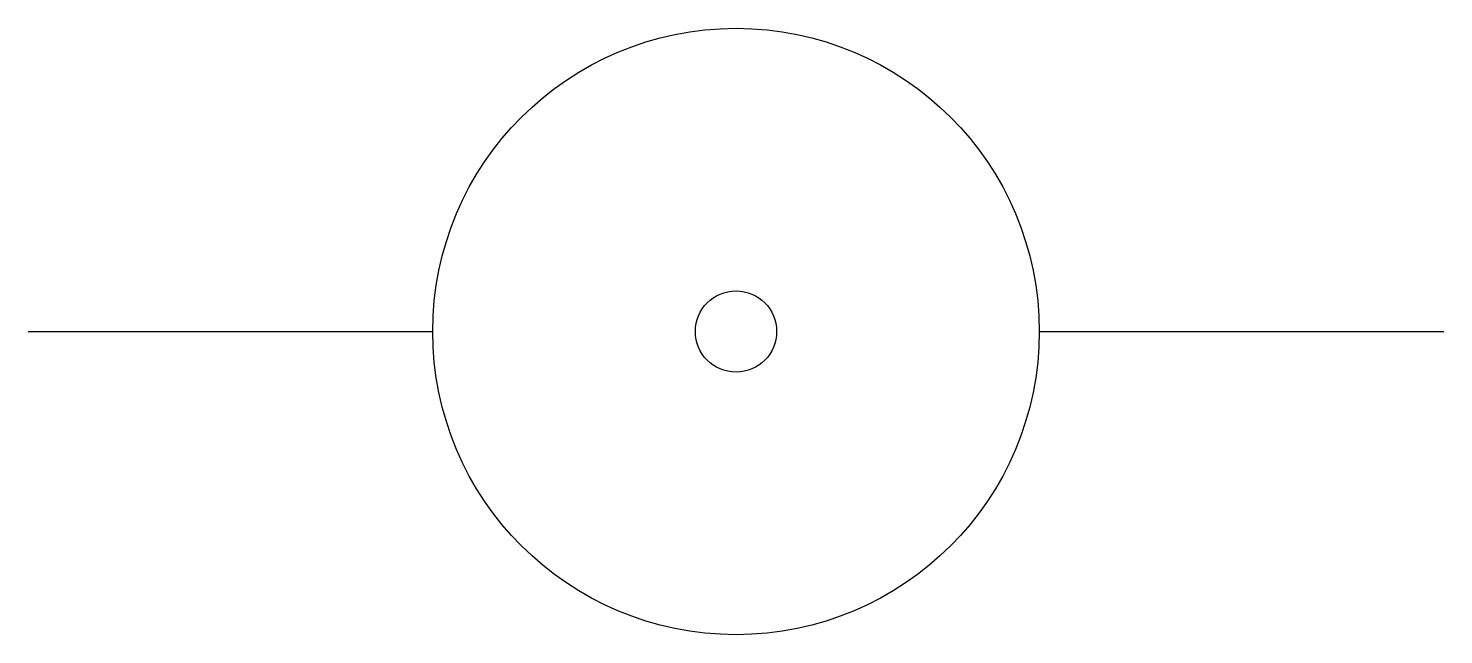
# Model space of a CAD drawing. Extents: x -1.4 to 1.4, y -0.6 to 0.6.
import ezdxf

# ---------------------------------------------------------------- set-up
doc = ezdxf.new("R2010")
doc.units = 0
doc.header["$MEASUREMENT"] = 0
doc.layers.get('0').update_dxf_attribs({"linetype": 'CONTINUOUS'})

msp = doc.modelspace()

# ---------------------------------------------------------------- linework, layer by layer
for p, q in [((-1.4, 0), (-0.6, 0)), ((0.6, 0), (1.4, 0))]:
    msp.add_line(p, q)
for radius in [0.6, 0.0804]:
    msp.add_circle((0, 0), radius)

doc.saveas('drawing.dxf')
